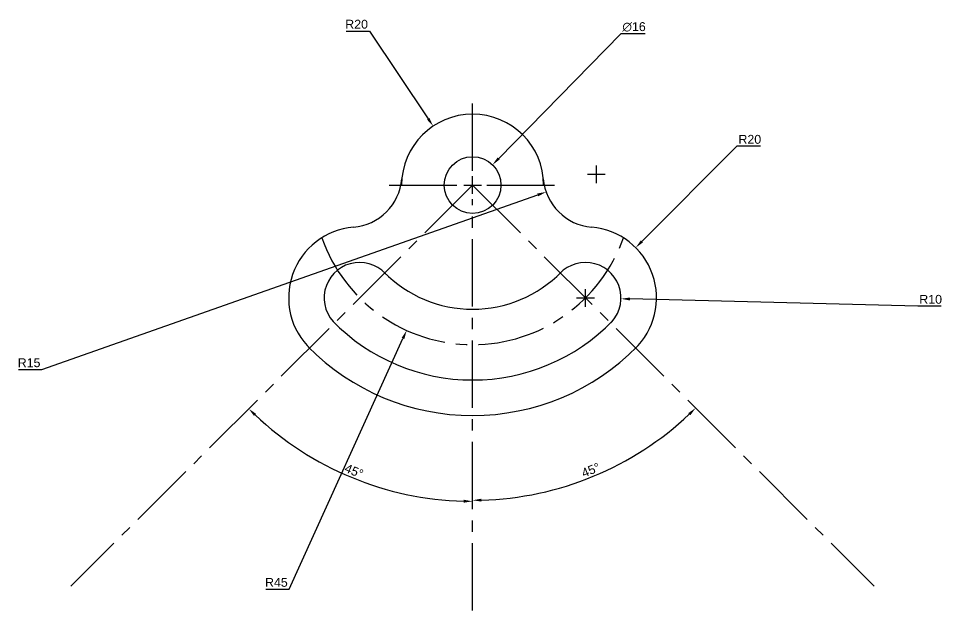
# Model space of a CAD drawing. Header units: inches. Extents: x 3868 to 10301, y 1982 to 2304.
# Drawn here: x 6722.1 to 6982.1, y 2030 to 2197 of the extents above; entities that cross this region are included whole.
import ezdxf

# ---------------------------------------------------------------- set-up
doc = ezdxf.new("R2010")
doc.units = ezdxf.units.IN
doc.linetypes.add('CENTER2', pattern=[28.575, 19.05, -3.175, 3.175, -3.175])
doc.styles.get("Standard").update_dxf_attribs({"font": 'arial.ttf'})
doc.dimstyles.new('ISO-25', dxfattribs={"dimtxt": 2.5, "dimasz": 2.5, "dimexe": 1.25, "dimexo": 0.625, "dimtad": 1, "dimtoh": 1, "dimtxsty": 'Standard', "dimcen": 2.5, "dimadec": 0, "dimazin": 0, "dimtfac": 1, "dimtofl": 0, "dimtmove": 0, "dimatfit": 3, "dimfxl": 1, "dimarcsym": 0})

# ---------------------------------------------------------------- blocks, each defined once
blk = doc.blocks.new('*U56')
at = {"color": 0, "linetype": 'CENTER2', "transparency": 16777216}
for p, q in [((0, 4), (0, 23.5)), ((-23.5, 0), (-4, 0)), ((4, 0), (23.5, 0)), ((0, -120), (0, -4))]:
    blk.add_line(p, q, dxfattribs=at)
at = {"color": 0, "linetype": 'Continuous', "transparency": 16777216}
for p, q in [((-2, 0), (2, 0)), ((0, -2), (0, 2))]:
    blk.add_line(p, q, dxfattribs=at)
blk = doc.blocks.new('*D57')
at = {"color": 0, "lineweight": -2, "transparency": 16777216}
for p, q in [((6814.38, 2193.43), (6820.97, 2193.43)), ((6820.97, 2193.43), (6837.53, 2168.68)), ((6850.03, 2147.47), (6850.03, 2152.47)), ((6847.53, 2149.97), (6852.53, 2149.97))]:
    blk.add_line(p, q, dxfattribs=at)
at = {"color": 0, "transparency": 16777216}
blk.add_solid([(6837.87, 2168.91), (6837.18, 2168.45), (6838.92, 2166.6)], dxfattribs=at)
at = {"layer": 'Defpoints', "color": 0, "transparency": 16777216}
for p in [(6838.92, 2166.6), (6850.03, 2149.97)]:
    blk.add_point(p, dxfattribs=at)
at = {"color": 0, "transparency": 16777216, "insert": (6817.36, 2195.33), "char_height": 2.5, "attachment_point": 5}
blk.add_mtext('R20', dxfattribs=at)
blk = doc.blocks.new('*D58')
at = {"color": 0, "lineweight": -2, "transparency": 16777216}
for p, q in [((6924.52, 2160.96), (6897.74, 2134.09)), ((6931.11, 2160.96), (6924.52, 2160.96)), ((6881.85, 2115.66), (6881.85, 2120.66)), ((6879.35, 2118.16), (6884.35, 2118.16))]:
    blk.add_line(p, q, dxfattribs=at)
at = {"color": 0, "transparency": 16777216}
blk.add_solid([(6897.44, 2134.39), (6898.03, 2133.8), (6895.97, 2132.32)], dxfattribs=at)
at = {"layer": 'Defpoints', "color": 0, "transparency": 16777216}
for p in [(6895.97, 2132.32), (6881.85, 2118.16)]:
    blk.add_point(p, dxfattribs=at)
at = {"color": 0, "transparency": 16777216, "insert": (6928.13, 2162.86), "char_height": 2.5, "attachment_point": 5}
blk.add_mtext('R20', dxfattribs=at)
blk = doc.blocks.new('*D59')
at = {"color": 0, "lineweight": -2, "transparency": 16777216}
for p, q in [((6884.9, 2150.52), (6884.9, 2155.52)), ((6882.4, 2153.02), (6887.4, 2153.02)), ((6728.71, 2097.95), (6868.4, 2147.2)), ((6722.1, 2097.95), (6728.71, 2097.95))]:
    blk.add_line(p, q, dxfattribs=at)
at = {"color": 0, "transparency": 16777216}
blk.add_solid([(6868.26, 2147.6), (6868.54, 2146.81), (6870.75, 2148.03)], dxfattribs=at)
at = {"layer": 'Defpoints', "color": 0, "transparency": 16777216}
for p in [(6884.9, 2153.02), (6870.75, 2148.03)]:
    blk.add_point(p, dxfattribs=at)
at = {"color": 0, "transparency": 16777216, "insert": (6725.09, 2099.85), "char_height": 2.5, "attachment_point": 5}
blk.add_mtext('R15', dxfattribs=at)
blk = doc.blocks.new('*D60')
at = {"color": 0, "lineweight": -2, "transparency": 16777216}
for p, q in [((6881.85, 2115.66), (6881.85, 2120.66)), ((6879.35, 2118.16), (6884.35, 2118.16)), ((6975.47, 2115.84), (6894.35, 2117.85)), ((6982.06, 2115.84), (6975.47, 2115.84))]:
    blk.add_line(p, q, dxfattribs=at)
at = {"color": 0, "transparency": 16777216}
blk.add_solid([(6894.36, 2118.26), (6894.34, 2117.43), (6891.85, 2117.91)], dxfattribs=at)
at = {"layer": 'Defpoints', "color": 0, "transparency": 16777216}
for p in [(6881.85, 2118.16), (6891.85, 2117.91)]:
    blk.add_point(p, dxfattribs=at)
at = {"color": 0, "transparency": 16777216, "insert": (6979.08, 2117.74), "char_height": 2.5, "attachment_point": 5}
blk.add_mtext('R10', dxfattribs=at)
blk = doc.blocks.new('*D61')
at = {"color": 0, "lineweight": -2, "transparency": 16777216}
for p, q in [((6850.03, 2147.47), (6850.03, 2152.47)), ((6847.53, 2149.97), (6852.53, 2149.97)), ((6798.38, 2036.01), (6830.42, 2106.71)), ((6791.76, 2036.01), (6798.38, 2036.01))]:
    blk.add_line(p, q, dxfattribs=at)
at = {"color": 0, "transparency": 16777216}
blk.add_solid([(6830.04, 2106.88), (6830.8, 2106.54), (6831.46, 2108.99)], dxfattribs=at)
at = {"layer": 'Defpoints', "color": 0, "transparency": 16777216}
for p in [(6850.03, 2149.97), (6831.46, 2108.99)]:
    blk.add_point(p, dxfattribs=at)
at = {"color": 0, "transparency": 16777216, "insert": (6794.76, 2037.91), "char_height": 2.5, "attachment_point": 5}
blk.add_mtext('R45', dxfattribs=at)
blk = doc.blocks.new('*D62')
at = {"color": 0, "lineweight": -2, "transparency": 16777216}
for p, q in [((6891.75, 2192.61), (6857.38, 2157.48)), ((6898.67, 2192.61), (6891.75, 2192.61)), ((6850.03, 2147.47), (6850.03, 2152.47)), ((6847.53, 2149.97), (6852.53, 2149.97))]:
    blk.add_line(p, q, dxfattribs=at)
at = {"color": 0, "transparency": 16777216}
blk.add_solid([(6857.08, 2157.77), (6857.68, 2157.19), (6855.63, 2155.69)], dxfattribs=at)
at = {"layer": 'Defpoints', "color": 0, "transparency": 16777216}
for p in [(6855.63, 2155.69), (6844.44, 2144.26)]:
    blk.add_point(p, dxfattribs=at)
at = {"color": 0, "transparency": 16777216, "insert": (6895.52, 2194.58), "char_height": 2.5, "attachment_point": 5}
blk.add_mtext('∅16', dxfattribs=at)
blk = doc.blocks.new('*D63')
at = {"color": 0, "lineweight": -2, "transparency": 16777216}
blk.add_arc((6850.03, 2149.97), 88.89, 271.6114, 313.3886, dxfattribs=at)
at = {"color": 0, "transparency": 16777216}
for points in [[(6910.81, 2085.67), (6911.39, 2085.08), (6912.89, 2087.12)], [(6852.54, 2060.7), (6852.53, 2061.53), (6850.03, 2061.08)]]:
    blk.add_solid(points, dxfattribs=at)
at = {"layer": 'Defpoints', "color": 0, "transparency": 16777216}
for p in [(6850.03, 2149.97), (6850.03, 2145.97), (6873.04, 2064.11), (6963.17, 2036.84), (6850.03, 2029.97)]:
    blk.add_point(p, dxfattribs=at)
at = {"color": 0, "transparency": 16777216, "insert": (6883.33, 2069.6), "char_height": 2.5, "attachment_point": 5, "rotation": 22.5}
blk.add_mtext('45°', dxfattribs=at)
blk = doc.blocks.new('*D64')
at = {"color": 0, "lineweight": -2, "transparency": 16777216}
blk.add_arc((6850.03, 2149.97), 89.2, 226.6059, 268.3941, dxfattribs=at)
at = {"color": 0, "transparency": 16777216}
for points in [[(6788.46, 2084.86), (6789.04, 2085.46), (6786.96, 2086.9)], [(6847.54, 2061.23), (6847.53, 2060.4), (6850.03, 2060.78)]]:
    blk.add_solid(points, dxfattribs=at)
at = {"layer": 'Defpoints', "color": 0, "transparency": 16777216}
for p in [(6850.03, 2149.97), (6850.03, 2145.97), (6805.44, 2072.73), (6736.9, 2036.84), (6850.03, 2029.97)]:
    blk.add_point(p, dxfattribs=at)
at = {"color": 0, "transparency": 16777216, "insert": (6816.63, 2069.32), "char_height": 2.5, "attachment_point": 5, "rotation": 337.5}
blk.add_mtext('45°', dxfattribs=at)

msp = doc.modelspace()

# ---------------------------------------------------------------- linework, layer by layer
at = {"color": 85, "linetype": 'CENTER2', "true_color": 0x58ba48}
for q in [(6736.897, 2036.838), (6963.171, 2036.838)]:
    msp.add_line((6850.034, 2149.975), q, dxfattribs=at)
at = {"color": 7}
msp.add_circle((6850.034, 2149.975), 8, dxfattribs=at)
for centre, radius, start, end in [((6850.034, 2149.975), 20, 0, 180), ((6815.167, 2153.022), 15, 274.9948, 355.0052), ((6884.901, 2153.022), 15, 184.9948, 265.0052), ((6818.214, 2118.155), 20, 94.9948, 226.34287), ((6881.854, 2118.155), 20, 313.65713, 85.0052), ((6818.214, 2118.155), 10, 43.27952, 229.59948), ((6881.854, 2118.155), 10, 310.40052, 136.72048), ((6850.034, 2149.975), 35.006, 224.50858, 315.49142), ((6850.034, 2149.975), 54.974, 224.1642, 315.8358), ((6850.034, 2149.975), 64.996, 224.58682, 315.41318)]:
    msp.add_arc(centre, radius, start, end, dxfattribs=at)
at = {"color": 85, "linetype": 'CENTER2', "true_color": 0x58ba48}
msp.add_arc((6850.034, 2149.975), 45, 199.32082, 340.67918, dxfattribs=at)

# ---------------------------------------------------------------- block references
msp.add_blockref('*U56', (6850.034, 2149.975), dxfattribs=at)

# ---------------------------------------------------------------- dimensions: what is measured, and where the dimension line sits
at = {"color": 41, "true_color": 0xf4ee51}
for center, mpoint, picture, middle in [((6850.034, 2149.975), (6838.916, 2166.6), '*D57', (6817.364, 2193.431)), ((6881.854, 2118.155), (6895.972, 2132.32), '*D58', (6928.128, 2160.963)), ((6884.901, 2153.022), (6870.755, 2148.034), '*D59', (6725.094, 2097.951)), ((6850.034, 2149.975), (6831.456, 2108.989), '*D61', (6794.758, 2036.013)), ((6881.854, 2118.155), (6891.851, 2117.907), '*D60', (6975.468, 2115.837))]:
    dim = msp.add_radius_dim(center=center, mpoint=mpoint, dimstyle='ISO-25', dxfattribs=at)
    dim.commit()
    dim.dimension.update_dxf_attribs({"geometry": picture, "text_midpoint": middle, "dimtype": 164})
dim = msp.add_diameter_dim_2p(p1=(6844.439, 2144.257), p2=(6855.629, 2155.693), dimstyle='ISO-25', dxfattribs=at)
dim.commit()
dim.dimension.update_dxf_attribs({"geometry": '*D62', "text_midpoint": (6895.523, 2192.606), "dimtype": 163})
for base, line1, line2, picture, middle in [((6805.435, 2072.728), ((6850.034, 2029.975), (6850.034, 2145.975)), ((6850.034, 2149.975), (6736.897, 2036.838)), '*D64', (6816.625, 2069.32)), ((6873.041, 2064.112), ((6850.034, 2149.975), (6963.171, 2036.838)), ((6850.034, 2029.975), (6850.034, 2145.975)), '*D63', (6883.326, 2069.601))]:
    dim = msp.add_angular_dim_2l(base=base, line1=line1, line2=line2, dimstyle='ISO-25', dxfattribs=at)
    dim.commit()
    dim.dimension.update_dxf_attribs({"geometry": picture, "text_midpoint": middle})

doc.saveas('drawing.dxf')
